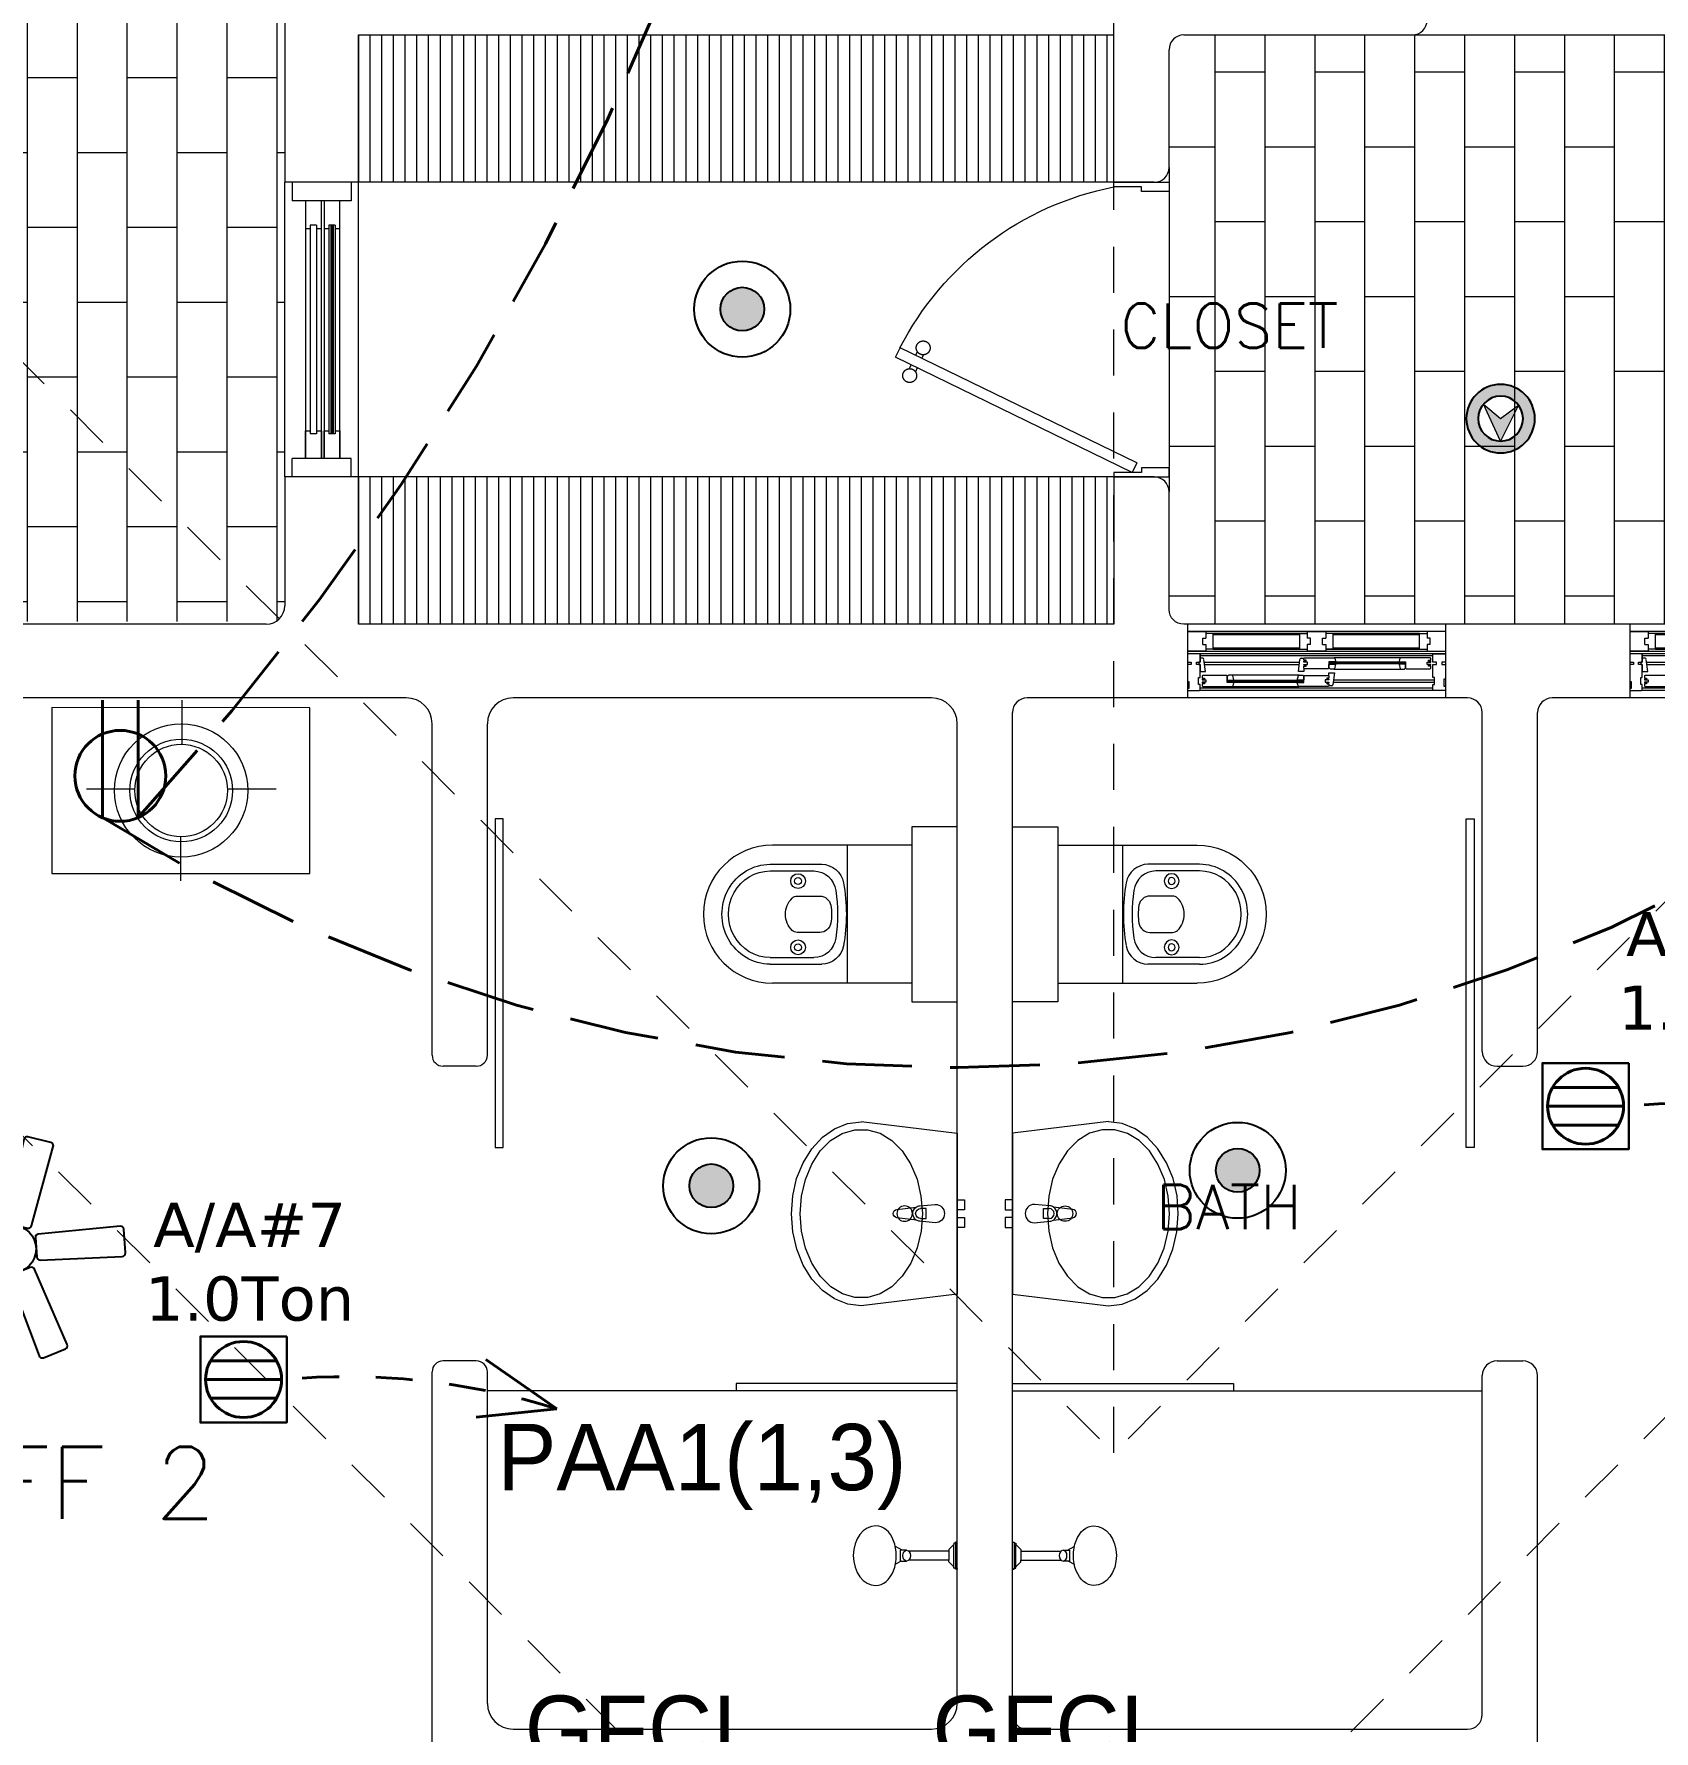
# Model space of a CAD drawing. Header units: metres. Extents: x 14 to 2416, y -346 to 476.
# Drawn here: x 29.371 to 33.768, y -153.088 to -148.48 of the extents above; entities that cross this region are included whole.
import ezdxf

# ---------------------------------------------------------------- set-up
doc = ezdxf.new("R2010")
doc.units = ezdxf.units.M
for name, pattern in [('0', [0]), ('CONTINU', [0]), ('CONTINUA', [0]), ('Dash Style-2', [0.694425, 0.48607, -0.208355]), ('HIDDEN2', [0.1875, 0.125, -0.0625])]:
    doc.linetypes.add(name, pattern=pattern)
doc.layers.get('0').update_dxf_attribs({"linetype": '0', "lineweight": 20})
for name, color, linetype, lineweight in [('A-ANNO-TEXT', 20, 'Continuous', 13), ('A-DOOR', 35, 'Continuous', 5), ('A-WALL', 250, 'Continuous', 20), ('baños', 251, 'Continuous', 0), ('closets', 253, 'Continuous', 0), ('cristales', 131, 'Continuous', 0), ('E Base Registro', 8, 'Continuous', 30), ('E Salida AAcond', 144, 'Continuous', 40), ('E Salida TCorrientes', 24, 'CONTINUA', 40), ('E Tuberia AAcond', 144, 'Dash Style-2', 40), ('E Tuberia Emp Piso', 24, 'Dash Style-2', 40), ('MAVA', 1, 'Continuous', 15), ('MOBILIARIOS', 252, 'Continuous', 0), ('piscina', 131, 'Continuous', 0), ('piso', 253, 'Continuous', 0), ('textos', 7, 'Continuous', 0)]:
    doc.layers.add(name, color=color, linetype=linetype, lineweight=lineweight)
doc.layers.add('hatch piso', color=253, linetype='Continuous', lineweight=0, transparency=0.7)
doc.layers.add('MAVA LUM', color=1, linetype='Continuous')
doc.layers.add('MAVA Luminarias', color=1, linetype='Continuous')
doc.layers.add('Techos 1', color=7, linetype='HIDDEN2', lineweight=9, true_color=0x42391a)
doc.styles.add('CENTURY GOTHIC', font='GOTHIC.TTF')
doc.styles.add('DIMTEXT', font='dim.shx', dxfattribs={"width": 0.75})
doc.styles.get("Standard").update_dxf_attribs({"font": 'arial.ttf', "height": 0.1875})

# ---------------------------------------------------------------- blocks, each defined once
blk = doc.blocks.new('Fenton Bead')
at = {"color": 7}
blk.add_lwpolyline([(2.1, 12.5, -0.341999), (0.2, 11), (0, 10.7), (0, 1), (1, 0), (18, 0), (18, 0.5), (14.7, 12.9, 0.339454), (13.2, 14), (4.1, 14, 0.341999)], format="xyb", close=True, dxfattribs=at)
blk = doc.blocks.new('A$C6ca19f56')
at = {"layer": 'A-DOOR', "color": 7}
for p, q in [((0.7, 0.2), (0, 0.2)), ((0.0325, 0.12), (0, 0.12)), ((0, 0.12), (0, 0.097)), ((0.7, 0.12), (0, 0.12)), ((0, 0.097), (0.01, 0.097)), ((0.01, 0.097), (0.01, 0.091)), ((0.024, 0.091), (0.024, 0.097)), ((0.024, 0.097), (0.034, 0.097)), ((0.034, 0.097), (0.0305, 0.097)), ((0.0305, 0.097), (0.0305, 0.091)), ((0.034, 0.1185), (0.0325, 0.12)), ((0.034, 0.097), (0.034, 0.1185)), ((0.034, 0.1185), (0.034, 0.097)), ((0.0417, 0.1075), (0.034, 0.1075)), ((0.049, 0.0715), (0.0447, 0.1047)), ((0.301, 0.0715), (0.3053, 0.1047)), ((0.3083, 0.1075), (0.316, 0.1075)), ((0.316, 0.1075), (0.3175, 0.109)), ((0.316, 0.102), (0.316, 0.1075)), ((0.322, 0.102), (0.316, 0.102)), ((0.316, 0.097), (0.316, 0.0993)), ((0.316, 0.0993), (0.322, 0.0993)), ((0.326, 0.097), (0.316, 0.097)), ((0.3175, 0.109), (0.3981, 0.109)), ((0.322, 0.0993), (0.322, 0.102)), ((0.326, 0.091), (0.326, 0.097)), ((0.4015, 0.098), (0.384, 0.098)), ((0.384, 0.098), (0.384, 0.0805)), ((0.384, 0.095), (0.389, 0.095)), ((0.384, 0.095), (0.389, 0.095)), ((0.389, 0.097), (0.395, 0.093)), ((0.389, 0.093), (0.395, 0.097)), ((0.3981, 0.109), (0.4, 0.1075)), ((0.5779, 0.109), (0.3981, 0.109)), ((0.4, 0.1075), (0.402, 0.0995)), ((0.402, 0.0985), (0.4015, 0.098)), ((0.402, 0.0995), (0.402, 0.0985)), ((0.576, 0.1075), (0.574, 0.0995)), ((0.574, 0.0995), (0.574, 0.0985)), ((0.574, 0.0985), (0.5745, 0.098)), ((0.5745, 0.098), (0.592, 0.098)), ((0.5779, 0.109), (0.576, 0.1075)), ((0.6585, 0.109), (0.5779, 0.109)), ((0.587, 0.097), (0.581, 0.093)), ((0.587, 0.093), (0.581, 0.097)), ((0.592, 0.095), (0.587, 0.095)), ((0.592, 0.095), (0.587, 0.095)), ((0.592, 0.098), (0.592, 0.0805)), ((0.65, 0.091), (0.65, 0.097)), ((0.65, 0.097), (0.66, 0.097)), ((0.654, 0.0993), (0.654, 0.102)), ((0.654, 0.102), (0.66, 0.102)), ((0.66, 0.0993), (0.654, 0.0993)), ((0.66, 0.1075), (0.6585, 0.109)), ((0.66, 0.102), (0.66, 0.1075)), ((0.66, 0.097), (0.66, 0.0993)), ((0.666, 0.1185), (0.6675, 0.12)), ((0.666, 0.097), (0.666, 0.1185)), ((0.676, 0.097), (0.666, 0.097)), ((0.6675, 0.12), (0.7, 0.12)), ((0.676, 0.091), (0.676, 0.097)), ((0.7, 0.097), (0.69, 0.097)), ((0.69, 0.097), (0.69, 0.091)), ((0.7, 0.12), (0.7, 0.097)), ((0.01, 0.091), (0, 0.091)), ((0, 0.091), (0, 0.0445)), ((0.034, 0.091), (0.024, 0.091)), ((0.03, 0.0365), (0.03, 0.0555)), ((0.03, 0.0555), (0.034, 0.0555)), ((0.0305, 0.091), (0.034, 0.091)), ((0.034, 0.0555), (0.034, 0.091)), ((0.034, 0.091), (0.034, 0.0715)), ((0.034, 0.0715), (0.049, 0.0715)), ((0.0415, 0.061), (0.04, 0.0595)), ((0.04, 0.0595), (0.04, 0.0537)), ((0.04, 0.0537), (0.046, 0.0537)), ((0.046, 0.051), (0.04, 0.051)), ((0.04, 0.051), (0.04, 0.049)), ((0.04, 0.049), (0.05, 0.049)), ((0.1065, 0.061), (0.0415, 0.061)), ((0.046, 0.0537), (0.046, 0.051)), ((0.05, 0.049), (0.05, 0.043)), ((0.108, 0.0595), (0.1065, 0.061)), ((0.108, 0.042), (0.108, 0.0595)), ((0.113, 0.043), (0.119, 0.047)), ((0.113, 0.047), (0.119, 0.043)), ((0.3028, 0.062), (0.1212, 0.062)), ((0.316, 0.0715), (0.301, 0.0715)), ((0.311, 0.043), (0.305, 0.047)), ((0.311, 0.047), (0.305, 0.043)), ((0.316, 0.089), (0.316, 0.091)), ((0.316, 0.091), (0.326, 0.091)), ((0.322, 0.089), (0.316, 0.089)), ((0.316, 0.0805), (0.316, 0.0863)), ((0.316, 0.0863), (0.322, 0.0863)), ((0.3175, 0.079), (0.316, 0.0805)), ((0.316, 0.0805), (0.316, 0.0715)), ((0.316, 0.0595), (0.3175, 0.061)), ((0.316, 0.042), (0.316, 0.0595)), ((0.3825, 0.079), (0.3175, 0.079)), ((0.3175, 0.061), (0.3825, 0.061)), ((0.322, 0.0863), (0.322, 0.089)), ((0.384, 0.049), (0.374, 0.049)), ((0.374, 0.049), (0.374, 0.043)), ((0.384, 0.0537), (0.378, 0.0537)), ((0.378, 0.0537), (0.378, 0.051)), ((0.378, 0.051), (0.384, 0.051)), ((0.384, 0.0805), (0.3825, 0.079)), ((0.3825, 0.061), (0.384, 0.0595)), ((0.384, 0.0595), (0.384, 0.0685)), ((0.384, 0.0685), (0.399, 0.0685)), ((0.384, 0.0595), (0.384, 0.0537)), ((0.384, 0.051), (0.384, 0.049)), ((0.399, 0.0685), (0.3947, 0.0353)), ((0.3972, 0.078), (0.5788, 0.078)), ((0.592, 0.0805), (0.5935, 0.079)), ((0.5935, 0.079), (0.6585, 0.079)), ((0.66, 0.091), (0.65, 0.091)), ((0.654, 0.0863), (0.654, 0.089)), ((0.654, 0.089), (0.66, 0.089)), ((0.66, 0.0863), (0.654, 0.0863)), ((0.6585, 0.079), (0.66, 0.0805)), ((0.66, 0.089), (0.66, 0.091)), ((0.66, 0.0805), (0.66, 0.0863)), ((0.666, 0.0555), (0.666, 0.091)), ((0.666, 0.091), (0.676, 0.091)), ((0.67, 0.0555), (0.666, 0.0555)), ((0.67, 0.0365), (0.67, 0.0555)), ((0.69, 0.091), (0.7, 0.091)), ((0.7, 0.0505), (0.696, 0.0505)), ((0.696, 0.0505), (0.696, 0.0315)), ((0.7, 0.091), (0.7, 0.0505)), ((0, 0.0445), (0.004, 0.0445)), ((0.004, 0.0255), (0, 0.0255)), ((0, 0.0255), (0, 0.0215)), ((0, 0.0215), (0.0015, 0.02)), ((0.7, 0), (0, 0)), ((0.0015, 0.02), (0.0325, 0.02)), ((0.004, 0.0445), (0.004, 0.0255)), ((0.034, 0.0365), (0.03, 0.0365)), ((0.0325, 0.02), (0.034, 0.0215)), ((0.6675, 0.02), (0.0325, 0.02)), ((0.034, 0.0215), (0.034, 0.0365)), ((0.05, 0.043), (0.04, 0.043)), ((0.04, 0.043), (0.04, 0.0407)), ((0.04, 0.0407), (0.046, 0.0407)), ((0.046, 0.038), (0.04, 0.038)), ((0.04, 0.038), (0.04, 0.0325)), ((0.04, 0.0325), (0.0415, 0.031)), ((0.0415, 0.031), (0.1221, 0.031)), ((0.046, 0.0407), (0.046, 0.038)), ((0.108, 0.045), (0.113, 0.045)), ((0.108, 0.045), (0.113, 0.045)), ((0.1255, 0.042), (0.108, 0.042)), ((0.1221, 0.031), (0.124, 0.0325)), ((0.1221, 0.031), (0.3019, 0.031)), ((0.124, 0.0325), (0.126, 0.0405)), ((0.126, 0.0415), (0.1255, 0.042)), ((0.126, 0.0405), (0.126, 0.0415)), ((0.298, 0.0415), (0.2985, 0.042)), ((0.298, 0.0405), (0.298, 0.0415)), ((0.3, 0.0325), (0.298, 0.0405)), ((0.2985, 0.042), (0.316, 0.042)), ((0.3019, 0.031), (0.3, 0.0325)), ((0.3825, 0.031), (0.3019, 0.031)), ((0.316, 0.045), (0.311, 0.045)), ((0.316, 0.045), (0.311, 0.045)), ((0.374, 0.043), (0.384, 0.043)), ((0.384, 0.0407), (0.378, 0.0407)), ((0.378, 0.0407), (0.378, 0.038)), ((0.378, 0.038), (0.384, 0.038)), ((0.384, 0.0325), (0.3825, 0.031)), ((0.384, 0.043), (0.384, 0.0407)), ((0.384, 0.038), (0.384, 0.0325)), ((0.3917, 0.0325), (0.384, 0.0325)), ((0.666, 0.0215), (0.666, 0.0365)), ((0.666, 0.0365), (0.67, 0.0365)), ((0.6675, 0.02), (0.666, 0.0215)), ((0.6985, 0.02), (0.6675, 0.02)), ((0.696, 0.0315), (0.7, 0.0315)), ((0.7, 0.0215), (0.6985, 0.02)), ((0.7, 0.0315), (0.7, 0.0215))]:
    blk.add_line(p, q, dxfattribs=at)
at = {"layer": 'A-DOOR', "extrusion": (0, 0, -1)}
for p, q in [((0.7, 0.18), (0, 0.18)), ((0.0413, 0.1622), (0.05, 0.1622)), ((0.0413, 0.1448), (0.0413, 0.1622)), ((0.0413, 0.1448), (0.05, 0.1448)), ((0.3337, 0.1622), (0.325, 0.1622)), ((0.3337, 0.1448), (0.325, 0.1448)), ((0.3337, 0.1448), (0.3337, 0.1622)), ((0.3663, 0.1622), (0.375, 0.1622)), ((0.3663, 0.1448), (0.3663, 0.1622)), ((0.3663, 0.1448), (0.375, 0.1448)), ((0.6587, 0.1622), (0.65, 0.1622)), ((0.6587, 0.1448), (0.65, 0.1448)), ((0.6587, 0.1448), (0.6587, 0.1622)), ((0, 0.127), (0.7, 0.127))]:
    blk.add_line(p, q, dxfattribs=at)
at = {"layer": 'A-DOOR'}
for p, q in [((0.07, 0.175), (0.05, 0.175)), ((0.07, 0.132), (0.07, 0.175)), ((0.305, 0.1711), (0.07, 0.1711)), ((0.07, 0.1359), (0.07, 0.1711)), ((0.305, 0.132), (0.305, 0.175)), ((0.305, 0.175), (0.325, 0.175)), ((0.305, 0.1359), (0.305, 0.1711)), ((0.395, 0.175), (0.375, 0.175)), ((0.395, 0.132), (0.395, 0.175)), ((0.63, 0.1711), (0.395, 0.1711)), ((0.395, 0.1359), (0.395, 0.1711)), ((0.63, 0.132), (0.63, 0.175)), ((0.63, 0.175), (0.65, 0.175)), ((0.63, 0.1359), (0.63, 0.1711)), ((0.07, 0.132), (0.05, 0.132)), ((0.07, 0.1359), (0.305, 0.1359)), ((0.305, 0.132), (0.325, 0.132)), ((0.395, 0.132), (0.375, 0.132)), ((0.395, 0.1359), (0.63, 0.1359)), ((0.63, 0.132), (0.65, 0.132))]:
    blk.add_line(p, q, dxfattribs=at)
at = {"layer": 'A-DOOR', "color": 9, "true_color": 0xc7c8ca}
for p, q in [((0.325, 0.175), (0.07, 0.175)), ((0.63, 0.175), (0.375, 0.175)), ((0.07, 0.132), (0.325, 0.132)), ((0.375, 0.132), (0.63, 0.132))]:
    blk.add_line(p, q, dxfattribs=at)
at = {"layer": 'A-DOOR', "color": 8}
for p, q in [((0.666, 0.114), (0.034, 0.114)), ((0.0457, 0.097), (0.3043, 0.097)), ((0.0465, 0.091), (0.3035, 0.091)), ((0.3965, 0.049), (0.67, 0.049)), ((0.666, 0.026), (0.034, 0.026)), ((0.3957, 0.043), (0.67, 0.043))]:
    blk.add_line(p, q, dxfattribs=at)
at = {"layer": 'A-DOOR', "extrusion": (0, 0, -1)}
for points in [[(0, 0.18), (-0.05, 0.18), (-0.05, 0.1622)], [(-0.05, 0.1448), (-0.05, 0.127), (0, 0.127)], [(-0.325, 0.18), (-0.375, 0.18), (-0.375, 0.1622)], [(-0.375, 0.18), (-0.325, 0.18), (-0.325, 0.1622)], [(-0.375, 0.1448), (-0.375, 0.127), (-0.325, 0.127)], [(-0.325, 0.1448), (-0.325, 0.127), (-0.375, 0.127)], [(-0.7, 0.18), (-0.65, 0.18), (-0.65, 0.1622)], [(-0.65, 0.1448), (-0.65, 0.127), (-0.7, 0.127)]]:
    blk.add_lwpolyline(points, dxfattribs=at)
at = {"layer": 'A-DOOR', "color": 7}
for points in [[(0.384, 0.095), (0.389, 0.095), (0.389, 0.095), (0.384, 0.095)], [(0.587, 0.093), (0.389, 0.093), (0.389, 0.097), (0.587, 0.097)], [(0.587, 0.097), (0.389, 0.097), (0.389, 0.093), (0.587, 0.093)], [(0.389, 0.097), (0.395, 0.097), (0.395, 0.093), (0.389, 0.093)], [(0.4015, 0.098), (0.3895, 0.098), (0.3895, 0.097), (0.4015, 0.097)], [(0.4015, 0.093), (0.3895, 0.093), (0.3895, 0.092), (0.4015, 0.092)], [(0.395, 0.097), (0.4, 0.097), (0.4, 0.093), (0.395, 0.093)], [(0.5745, 0.098), (0.5865, 0.098), (0.5865, 0.097), (0.5745, 0.097)], [(0.5745, 0.093), (0.5865, 0.093), (0.5865, 0.092), (0.5745, 0.092)], [(0.581, 0.097), (0.576, 0.097), (0.576, 0.093), (0.581, 0.093)], [(0.587, 0.097), (0.581, 0.097), (0.581, 0.093), (0.587, 0.093)], [(0.592, 0.095), (0.587, 0.095), (0.587, 0.095), (0.592, 0.095)], [(0.113, 0.043), (0.119, 0.043), (0.119, 0.047), (0.113, 0.047)], [(0.113, 0.047), (0.311, 0.047), (0.311, 0.043), (0.113, 0.043)], [(0.113, 0.043), (0.311, 0.043), (0.311, 0.047), (0.113, 0.047)], [(0.1255, 0.047), (0.1135, 0.047), (0.1135, 0.048), (0.1255, 0.048)], [(0.119, 0.043), (0.124, 0.043), (0.124, 0.047), (0.119, 0.047)], [(0.2985, 0.047), (0.3105, 0.047), (0.3105, 0.048), (0.2985, 0.048)], [(0.305, 0.043), (0.3, 0.043), (0.3, 0.047), (0.305, 0.047)], [(0.311, 0.043), (0.305, 0.043), (0.305, 0.047), (0.311, 0.047)], [(0.108, 0.045), (0.113, 0.045), (0.113, 0.045), (0.108, 0.045)], [(0.1255, 0.042), (0.1135, 0.042), (0.1135, 0.043), (0.1255, 0.043)], [(0.2985, 0.042), (0.3105, 0.042), (0.3105, 0.043), (0.2985, 0.043)], [(0.316, 0.045), (0.311, 0.045), (0.311, 0.045), (0.316, 0.045)]]:
    blk.add_lwpolyline(points, close=True, dxfattribs=at)
for centre, start, end in [((0.0417, 0.1045), 4.2891, 90.0015), ((0.3083, 0.1045), 89.9985, 175.7109), ((0.3917, 0.0355), 269.9985, 355.7109)]:
    blk.add_arc(centre, 0.003, start, end, dxfattribs=at)
at = {"layer": 'cristales', "const_width": 0.004}
for points in [[(0.576, 0.095), (0.4, 0.095)], [(0.124, 0.045), (0.3, 0.045)]]:
    blk.add_lwpolyline(points, dxfattribs=at)
at = {"layer": 'A-DOOR', "color": 7, "yscale": 0.001000000023175567, "zscale": 0.001000000023175567}
for p, xscale in [((0.108, 0.048), 0.001000000023175567), ((0.316, 0.048), -0.001000000023175567)]:
    blk.add_blockref('Fenton Bead', p, dxfattribs=dict(at, xscale=xscale))
at = {"layer": 'A-DOOR', "color": 7, "yscale": 0.001000000023175567, "zscale": 0.001000000023175567, "rotation": 180}
for p, xscale in [((0.384, 0.092), -0.001000000023175567), ((0.592, 0.092), 0.001000000023175567)]:
    blk.add_blockref('Fenton Bead', p, dxfattribs=dict(at, xscale=xscale))
blk = doc.blocks.new('A$C95be60c7')
at = {"layer": 'A-DOOR'}
for p, q in [((0.4752, 0.7426), (0.4497, 0.7302)), ((0.7875, 0.1), (0.4752, 0.7426)), ((0.762, 0.0876), (0.4497, 0.7302)), ((0.4958, 0.7003), (0.506, 0.7052)), ((0.4703, 0.6879), (0.4601, 0.6829)), ((0.4785, 0.671), (0.4683, 0.666)), ((0.504, 0.6833), (0.5143, 0.6883)), ((0.762, 0.0876), (0.7875, 0.1))]:
    blk.add_line(p, q, dxfattribs=at)
for points in [[(0, 0), (0.025, 0), (0.025, 0.075), (0.0125, 0.075), (0.0125, 0.15), (0, 0.15), (0, 0)], [(0.8, 0), (0.775, 0), (0.775, 0.075), (0.7875, 0.075), (0.7875, 0.15), (0.8, 0.15), (0.8, 0)]]:
    blk.add_lwpolyline(points, dxfattribs=at)
blk.add_arc((0.8309, -0.0119), 0.8343, 117.1874, 168.8099, dxfattribs=at)
for points in [[(0.506, 0.7039), (0.506, 0.709), (0.511, 0.7177), (0.5198, 0.7227), (0.5298, 0.7227), (0.5386, 0.7177), (0.5436, 0.7089), (0.5436, 0.6989), (0.5386, 0.6901), (0.5298, 0.6851), (0.5197, 0.6851), (0.511, 0.6901), (0.506, 0.6989), (0.506, 0.7039)], [(0.4307, 0.6673), (0.4307, 0.6724), (0.4358, 0.6811), (0.4445, 0.6861), (0.4546, 0.6861), (0.4633, 0.6811), (0.4684, 0.6724), (0.4683, 0.6623), (0.4633, 0.6535), (0.4546, 0.6485), (0.4445, 0.6485), (0.4357, 0.6536), (0.4307, 0.6623), (0.4307, 0.6673)]]:
    blk.add_open_spline(points, degree=2, dxfattribs=at)
blk = doc.blocks.new('A$C013342c3')
at = {"layer": 'baños', "linetype": 'Continuous'}
for p, q in [((0.1327, 0.0959, -0.0887), (0.1145, 0.106, -0.1376)), ((0.1447, 0.0959, -0.0497), (0.127, 0.0959, -0.0497)), ((0.127, 0.0959, -0.0497), (0.127, 0.0667, -0.0497)), ((0.2591, 0.0932, -0.0114), (0.1506, 0.0931, -0.0549)), ((0.2592, 0.0984, -1.0732), (0.2591, 0.0932, -0.0114)), ((0.2591, 0.0932, -0.0114), (0.2591, 0.0693, -0.0113)), ((0.2731, 0.1112), (0.2592, 0.0984, -1.0732)), ((0.2775, 0.1152), (0.2731, 0.1152)), ((0.2731, 0.1152), (0.2731, 0.1112)), ((0.2731, 0.0513), (0.2731, 0.1112)), ((0.2821, 0.1176), (0.2775, 0.1176)), ((0.2775, 0.1176), (0.2775, 0.1152)), ((0.2775, 0.1152), (0.2775, 0.0473)), ((0.2821, 0.1163), (0.2821, 0.1176)), ((0.2821, 0.0462), (0.2821, 0.1163)), ((0.1305, 0.0667, -0.0849), (0.1145, 0.0578, -0.1376)), ((0.127, 0.0667, -0.0497), (0.1446, 0.0667, -0.0497)), ((0.2591, 0.0693, -0.0114), (0.1506, 0.0694, -0.0549)), ((0.2592, 0.0642, -1.0732), (0.2591, 0.0693, -0.0114)), ((0.2731, 0.0513), (0.2592, 0.0642, -1.0732)), ((0.2731, 0.0473), (0.2731, 0.0513)), ((0.2775, 0.0473), (0.2731, 0.0473)), ((0.2775, 0.0449), (0.2775, 0.0473)), ((0.2821, 0.0462), (0.2821, 0.0449)), ((0.2821, 0.0449), (0.2775, 0.0449))]:
    blk.add_line(p, q, dxfattribs=at)
for ratio, start_param, end_param in [(0.757088, 3.141593, 6.283185), (0.681889, 0, 3.141593)]:
    blk.add_ellipse((0.0615, 0.0812, -0.1376), major_axis=(-0.0002, -0.0812), ratio=ratio, start_param=start_param, end_param=end_param, dxfattribs=at)
blk.add_ellipse((0.1447, 0.0813, -0.0497), major_axis=(0, -0.0146), ratio=0.718224, dxfattribs=at)
blk = doc.blocks.new('A$Cbbaa2d29')
at = {"layer": 'baños'}
for p, q in [((0.1017, 0.5075), (0.1017, 0.3676)), ((0.1199, 0.5075), (0.1199, 0.3887)), ((0.3549, 0.5075), (0.3549, 0.3887)), ((0.373, 0.5075), (0.373, 0.3676)), ((0.0499, 0.1234), (0.0499, 0.5009)), ((0.4249, 0.1234), (0.4249, 0.5009)), ((0.1881, 0.3727), (0.1881, 0.434)), ((0.2866, 0.434), (0.2866, 0.3727)), ((0.4249, 0.2984), (0.0499, 0.2984))]:
    blk.add_line(p, q, dxfattribs=at)
blk.add_lwpolyline([(0, 0.1234), (0, 0), (0.4747, 0), (0.4747, 0.1234)], close=True, dxfattribs=at)
for centre, radius in [((0.1474, 0.4318), 0.0201), ((0.1474, 0.4318), 0.00947), ((0.3274, 0.4318), 0.0201), ((0.3274, 0.4318), 0.00947)]:
    blk.add_circle(centre, radius, dxfattribs=at)
blk.add_arc((0.2374, 0.5009), 0.1875, 0, 180, dxfattribs=at)
at = {"layer": 'baños', "extrusion": (0, 0, -1)}
for centre, major_axis, ratio, start_param, end_param in [((0.2374, 0.5075), (-0.1356, 0), 0.964958, 0, 3.141593), ((0.2374, 0.5075), (-0.1175, 0), 0.964958, 0, 3.141593), ((0.2374, 0.407), (0.0601, 0), 0.98668, 3.898776, 5.526002), ((0.2084, 0.434), (-0.0203, 0), 0.98668, 0, 0.757183), ((0.2663, 0.434), (0.0203, 0), 0.98668, -0.757183, 0), ((0.182, 0.3887), (0.0622, 0), 0.964958, 1.721071, 3.141593), ((0.2185, 0.3727), (0.0304, 0), 0.98668, 1.75053, 3.141593), ((0.2562, 0.3727), (0.0304, 0), 0.98668, 0, 1.391062), ((0.2927, 0.3887), (-0.0622, 0), 0.964958, 3.141593, 4.562115), ((0.1639, 0.3676), (0.0622, 0), 0.964958, 1.761771, 3.141593), ((0.2374, 0.7413), (-0.4317, 0), 0.964958, 4.562115, 4.862663), ((0.2374, 0.4749), (0.1357, 0), 0.98668, 1.391062, 1.75053), ((0.3108, 0.3676), (0.0622, 0), 0.964958, 0, 1.379822), ((0.2374, 0.7342), (0.4491, 0), 0.964958, 1.379822, 1.761771)]:
    blk.add_ellipse(centre, major_axis=major_axis, ratio=ratio, start_param=start_param, end_param=end_param, dxfattribs=at)
blk = doc.blocks.new('Basin 22')
at = {"layer": 'baños'}
for p, q in [((-218.5, 0), (-250.6, -260.4)), ((218.5, 0), (-218.5, 0)), ((-10.5, 20), (-37.5, 20)), ((-37.5, 20), (-37.5, 0)), ((-37.5, 0), (-10.5, 0)), ((-10.5, 0), (-10.5, 20)), ((37.5, 20), (10.5, 20)), ((10.5, 20), (10.5, 0)), ((10.5, 0), (37.5, 0)), ((37.5, 0), (37.5, 20)), ((250, -260.4), (218.5, 0)), ((-218.4, -0.4), (-218.5, -0.4)), ((-218.4, -0.4), (-218.5, -0.4)), ((218.5, -0.4), (218.4, -0.4)), ((218.5, -0.4), (218.4, -0.4)), ((-25, -59.4), (-21, -101.4)), ((-13.6, -99.2), (-13.6, -84.3)), ((-13.6, -84.3), (13.6, -84.3)), ((13.6, -84.3), (13.6, -99.2)), ((21, -101.4), (25, -59.4)), ((-134.7, -126.2), (-170.3, -149.4)), ((-93.2, -108.9), (-134.7, -126.2)), ((-47.6, -98.2), (-93.2, -108.9)), ((0, -94.6), (-47.6, -98.2)), ((-17.7, -110.9), (-11.1, -163.8)), ((47.6, -98.2), (0, -94.6)), ((11.1, -163.8), (17.7, -110.9)), ((93.2, -108.9), (47.6, -98.2)), ((134.7, -126.2), (93.2, -108.9)), ((170.3, -149.4), (134.7, -126.2)), ((-198.5, -177.5), (-218, -209.2)), ((-170.3, -149.4), (-198.5, -177.5)), ((198.5, -177.5), (170.3, -149.4)), ((218, -209.2), (198.5, -177.5)), ((-218, -209.2), (-227.9, -243.1)), ((227.9, -243.1), (218, -209.2)), ((-250.6, -260.4), (-245.8, -297.4)), ((-227.9, -243.1), (-227.9, -277.8)), ((227.9, -277.8), (227.9, -243.1)), ((244.6, -297.4), (249.4, -260.4)), ((-245.8, -297.4), (-231.6, -333)), ((-227.9, -277.8), (-218, -311.7)), ((-218, -311.7), (-198.5, -343.4)), ((198.5, -343.4), (218, -311.7)), ((218, -311.7), (227.9, -277.8)), ((230.4, -333), (244.6, -297.4)), ((-231.6, -333), (-208.5, -365.7)), ((-208.5, -365.7), (-177.4, -394.5)), ((-198.5, -343.4), (-170.3, -371.4)), ((170.3, -371.4), (198.5, -343.4)), ((176.2, -394.5), (207.3, -365.7)), ((207.3, -365.7), (230.4, -333)), ((-177.4, -394.5), (-139.5, -418.1)), ((-170.3, -371.4), (-134.7, -394.6)), ((-134.7, -394.6), (-93.2, -412)), ((-93.2, -412), (-47.6, -422.7)), ((47.6, -422.7), (93.2, -412)), ((93.2, -412), (134.7, -394.6)), ((134.7, -394.6), (170.3, -371.4)), ((138.3, -418.1), (176.2, -394.5)), ((-139.5, -418.1), (-96.3, -435.6)), ((-96.3, -435.6), (-49.4, -446.4)), ((-49.4, -446.4), (-0.6, -450)), ((-47.6, -422.7), (0, -426.3)), ((-0.6, -450), (48.2, -446.4)), ((0, -426.3), (47.6, -422.7)), ((48.2, -446.4), (95.1, -435.6)), ((95.1, -435.6), (138.3, -418.1))]:
    blk.add_line(p, q, dxfattribs=at)
blk.add_circle((0, -142.6), 21, dxfattribs=at)
for centre, radius, start, end in [((0, -59.4), 25, 0, 180), ((0, -99.5), 21.1, 185.1696, 212.771), ((0, -99.5), 21.1, 212.771, 327.229), ((0, -99.2), 13.6, 180, 0), ((0, -99.5), 21.1, 327.229, 354.8304), ((0, -162.4), 11.2, 187.1389, 352.8611)]:
    blk.add_arc(centre, radius, start, end, dxfattribs=at)
blk = doc.blocks.new('PL BASE 1N NASAS 09')
at = {"layer": 'closets', "transparency": 33554687}
h = blk.add_hatch(dxfattribs=at)
h.set_pattern_fill('LINE', color=256, scale=0.01, angle=90)
h.set_pattern_definition([(90, (-228.034673, 138.20951), (-0.03175, 2e-18), [])])
h.paths.add_polyline_path([(-120.1311, -47.2498), (-118.0815, -47.2498), (-118.0815, -47.6498), (-120.1311, -47.6498)])
h = blk.add_hatch(dxfattribs=at)
h.set_pattern_fill('LINE', color=256, scale=0.01, angle=90)
h.set_pattern_definition([(90, (-228.034673, 137.009548), (-0.03175, 2e-18), [])])
h.paths.add_polyline_path([(-120.1315, -48.4498), (-118.0811, -48.4498), (-118.0811, -48.8497), (-120.1315, -48.8497)])
at = {"layer": 'A-DOOR'}
for p, q in [((-120.3311, -48.4498), (-120.3311, -47.6498)), ((-120.3111, -47.6498), (-120.3111, -47.6998)), ((-120.1511, -47.6498), (-120.1511, -47.6998)), ((-120.1311, -48.4498), (-120.1311, -47.6498)), ((-120.1511, -47.6998), (-120.3111, -47.6998)), ((-120.2746, -47.6998), (-120.2746, -48.3998)), ((-120.2317, -48.3998), (-120.2317, -47.6998)), ((-120.2241, -47.6998), (-120.2241, -48.3998)), ((-120.1811, -48.3998), (-120.1811, -47.6998)), ((-120.2619, -47.7666), (-120.2619, -48.333)), ((-120.2445, -47.7666), (-120.2619, -47.7666)), ((-120.2445, -47.7666), (-120.2445, -48.333)), ((-120.2113, -47.7666), (-120.2113, -48.333)), ((-120.1939, -47.7666), (-120.2113, -47.7666)), ((-120.1939, -47.7666), (-120.1939, -48.333)), ((-120.2445, -48.333), (-120.2619, -48.333)), ((-120.1939, -48.333), (-120.2113, -48.333)), ((-120.1511, -48.3998), (-120.3111, -48.3998)), ((-120.3111, -48.4498), (-120.3111, -48.3998)), ((-120.1511, -48.4498), (-120.1511, -48.3998))]:
    blk.add_line(p, q, dxfattribs=at)
for points in [[(-120.2445, -47.7749), (-120.2317, -47.7749), (-120.2317, -47.6998), (-120.2746, -47.6998), (-120.2746, -47.7749), (-120.2619, -47.7749)], [(-120.1939, -47.7749), (-120.1811, -47.7749), (-120.1811, -47.6998), (-120.2241, -47.6998), (-120.2241, -47.7749), (-120.2113, -47.7749)], [(-120.2445, -48.3243), (-120.2317, -48.3243), (-120.2317, -48.3998), (-120.2746, -48.3998), (-120.2746, -48.3243), (-120.2619, -48.3243)], [(-120.1939, -48.3243), (-120.1811, -48.3243), (-120.1811, -48.3998), (-120.2241, -48.3998), (-120.2241, -48.3243), (-120.2113, -48.3243)]]:
    blk.add_lwpolyline(points, dxfattribs=at)
for points in [[(-119.7386, -49.3782), (-119.7603, -49.3782), (-119.7603, -50.2702), (-119.7386, -50.2702)], [(-117.1245, -49.3782), (-117.1028, -49.3782), (-117.1028, -50.2702), (-117.1245, -50.2702)]]:
    blk.add_lwpolyline(points, close=True, dxfattribs=at)
at = {"layer": 'A-WALL'}
for p, q in [((-120.3311, -47.1298), (-120.3311, -47.6498)), ((-120.1311, -47.2498), (-118.0811, -47.2498)), ((-120.1311, -47.2498), (-120.1311, -47.6498)), ((-118.0811, -47.6498), (-118.0811, -47.2498)), ((-117.8911, -47.2498), (-117.2711, -47.2498)), ((-117.9311, -47.6098), (-117.9311, -47.2898)), ((-120.1311, -47.6498), (-120.3311, -47.6498)), ((-117.9711, -47.6498), (-118.0811, -47.6498)), ((-120.3311, -48.4498), (-120.3311, -48.7997)), ((-120.1311, -48.4498), (-120.3311, -48.4498)), ((-120.1311, -48.4498), (-120.1311, -48.8497)), ((-120.3811, -48.8497), (-122.0817, -48.8497)), ((-117.8811, -48.8497), (-117.8811, -49.0497)), ((-117.1811, -48.8497), (-117.1811, -49.0497)), ((-116.6811, -48.8497), (-116.6811, -49.0497)), ((-120.0011, -49.0497), (-122.0817, -49.0497)), ((-118.5761, -49.0497), (-119.7111, -49.0497)), ((-117.8811, -49.0497), (-118.3161, -49.0497)), ((-117.1211, -49.0497), (-117.1811, -49.0497)), ((-116.6811, -49.0497), (-116.8911, -49.0497)), ((-118.3561, -51.8097), (-118.3561, -49.0897)), ((-117.0811, -50.0097), (-117.0811, -49.0897)), ((-116.9311, -50.0097), (-116.9311, -49.0897)), ((-119.9311, -50.0197), (-119.9311, -49.1197)), ((-119.7811, -50.0197), (-119.7811, -49.1197)), ((-118.5061, -51.7797), (-118.5061, -49.1197)), ((-119.8111, -50.0497), (-119.9011, -50.0497)), ((-117.0411, -50.0497), (-116.9711, -50.0497)), ((-119.8111, -50.8497), (-119.9011, -50.8497)), ((-117.0411, -50.8497), (-116.9711, -50.8497)), ((-119.9311, -52.4597), (-119.9311, -50.8797)), ((-119.7811, -51.7797), (-119.7811, -50.8797)), ((-117.0811, -51.8097), (-117.0811, -50.8897)), ((-116.9311, -52.4597), (-116.9311, -50.8897)), ((-119.7111, -51.8497), (-118.5761, -51.8497)), ((-118.3161, -51.8497), (-117.1211, -51.8497))]:
    blk.add_line(p, q, dxfattribs=at)
blk.add_lwpolyline([(-117.5311, -48.8497), (-117.8911, -48.8497, -0.414214), (-117.9311, -48.8097), (-117.9311, -48.4898, 0.414214), (-117.9711, -48.4498), (-118.0811, -48.4498), (-118.0811, -48.8497), (-120.1311, -48.8497)], format="xyb", dxfattribs=at)
blk.add_lwpolyline([(-116.6311, -48.8497), (-117.1811, -48.8497)], dxfattribs=at)
for centre, radius, start, end in [((-117.2711, -47.2098), 0.04, 270, 0), ((-117.8911, -47.2898), 0.04, 90, 180), ((-117.9711, -47.6098), 0.04, 270, 360), ((-120.3811, -48.7997), 0.05, 270, 360), ((-120.0011, -49.1197), 0.07, 360, 90), ((-119.7111, -49.1197), 0.07, 90, 180), ((-118.5761, -49.1197), 0.07, 360, 90), ((-118.3161, -49.0897), 0.04, 90, 180), ((-117.1211, -49.0897), 0.04, 0, 90), ((-116.8911, -49.0897), 0.04, 90, 180), ((-119.9011, -50.0197), 0.03, 180, 270), ((-119.8111, -50.0197), 0.03, 270, 360), ((-117.0411, -50.0097), 0.04, 180, 270), ((-116.9711, -50.0097), 0.04, 270, 360), ((-119.9011, -50.8797), 0.03, 90, 180), ((-119.8111, -50.8797), 0.03, 360, 90), ((-117.0411, -50.8897), 0.04, 90, 180), ((-116.9711, -50.8897), 0.04, 360, 90), ((-119.7111, -51.7797), 0.07, 180, 270), ((-118.5761, -51.7797), 0.07, 270, 360), ((-118.3161, -51.8097), 0.04, 180, 270), ((-117.1211, -51.8097), 0.04, 270, 0)]:
    blk.add_arc(centre, radius, start, end, dxfattribs=at)
at = {"layer": 'baños'}
for p, q in [((-119.1061, -50.9107), (-119.1061, -50.9307)), ((-118.5061, -50.9107), (-119.1061, -50.9107)), ((-118.3561, -50.9107), (-117.7561, -50.9107)), ((-117.7561, -50.9107), (-117.7561, -50.9307)), ((-118.5061, -50.9307), (-119.7811, -50.9307)), ((-118.3561, -50.9307), (-117.0811, -50.9307))]:
    blk.add_line(p, q, dxfattribs=at)
at = {"layer": 'closets', "transparency": 33554687}
for p, q in [((-118.0815, -47.6498), (-120.1311, -47.6498)), ((-118.0811, -48.4498), (-120.1311, -48.4498))]:
    blk.add_line(p, q, dxfattribs=at)
at = {"layer": 'piscina', "const_width": 0.01}
blk.add_lwpolyline([(-120.2026, -47.7666), (-120.2026, -48.333)], dxfattribs=at)
at = {"layer": 'piso'}
for p, q in [((-117.2711, -47.2498), (-116.1411, -47.2498)), ((-117.9311, -47.6098), (-117.9311, -48.4898))]:
    blk.add_line(p, q, dxfattribs=at)
at = {"layer": 'Techos 1'}
for p, q in [((-118.0811, -51.0997), (-118.0811, -39.3997)), ((-123.3311, -47.9498), (-119.2311, -52.0497)), ((-121.2311, -47.9498), (-118.0811, -51.0997)), ((-114.9311, -47.9497), (-118.0811, -51.0997)), ((-113.5311, -47.9497), (-117.6311, -52.0497))]:
    blk.add_line(p, q, dxfattribs=at)
at = {"color": 1}
for p in [(-117.8811, -49.0497), (-116.6811, -49.0497)]:
    blk.add_blockref('A$C6ca19f56', p, dxfattribs=at)
at = {"layer": 'A-DOOR', "xscale": -1, "rotation": 90}
blk.add_blockref('A$C95be60c7', (-117.9311, -47.6498), dxfattribs=at)
at = {"layer": 'baños', "rotation": 90.00000000000001}
blk.add_blockref('A$Cbbaa2d29', (-118.5061, -49.8745), dxfattribs=at)
at = {"layer": 'baños', "xscale": -1, "rotation": 270}
blk.add_blockref('A$Cbbaa2d29', (-118.356, -49.8745), dxfattribs=at)
at = {"layer": 'baños', "yscale": 0.001000000000057999}
for p, xscale, rotation in [((-118.5061, -50.4497), -0.001000000000057999, 270.0521775938394), ((-118.356, -50.4497), 0.001000000000057999, 89.94782240616065)]:
    blk.add_blockref('Basin 22', p, dxfattribs=dict(at, xscale=xscale, rotation=rotation))
at = {"layer": 'baños', "linetype": 'CONTINU'}
blk.add_blockref('A$C013342c3', (-118.7882, -51.4598), dxfattribs=at)
at = {"layer": 'baños', "linetype": 'CONTINU', "xscale": -1}
blk.add_blockref('A$C013342c3', (-118.0739, -51.4598), dxfattribs=at)
at = {"layer": 'baños', "linetype": 'Continuous'}
for tag, p in [('MODELNUMBER', (-121.6562, -54.8273)), ('TRADENAME', (-121.6562, -54.8273)), ('PRODUCT', (-121.6562, -54.8274)), ('MATERIAL', (-121.6562, -54.8274))]:
    blk.add_attdef(tag, p, '', height=0.0000254, rotation=359.9999, dxfattribs=at)
at = {"layer": 'textos'}
for s, insert, char_height, width, attachment_point in [('{\\Fromans|c0;\\H0.8x;CLOSET\\H1.25x; }', (-117.4715, -48.0991), 0.15, 3.404877, 9), ('{\\Fromans|c0;\\H0.8x;BATH}', (-117.5706, -50.4917), 0.15, 3.404877, 9), ('{\\Fromans|c0; STAFF 2}', (-121.7039, -51.2785), 0.195, 3.386779, 7)]:
    blk.add_mtext(s, dxfattribs=dict(at, insert=insert, char_height=char_height, width=width, attachment_point=attachment_point))
blk = doc.blocks.new('PL MUEBLES 1N NASAS 09')
at = {"layer": 'hatch piso'}
h = blk.add_hatch(dxfattribs=at)
h.set_pattern_fill('AR-BRSTD', color=256, scale=0.002, angle=-90)
h.set_pattern_definition([(270, (-8.74588, 232.01007), (0.1354836, -2e-17), []), (0, (-8.74588, 232.01007), (0.1354836, 0.2032), [0.1354836, -0.1354836])])
edge = h.paths.add_edge_path()
edge.add_line((62.3305, 47.1481), (63.2305, 47.1481))
edge.add_line((63.2305, 47.1481), (63.2305, 48.4481))
edge.add_line((63.2305, 48.4481), (56.5331, 48.4481))
edge.add_line((56.5331, 48.4481), (56.5331, 48.2731))
edge.add_line((56.5331, 48.2731), (56.3831, 48.2731))
edge.add_line((56.3831, 48.2731), (56.3831, 48.4536))
edge.add_line((56.3831, 48.4536), (54.5879, 48.4536))
edge.add_line((54.5879, 48.4536), (54.5879, 46.9481))
edge.add_line((54.5879, 46.9481), (55.8257, 46.9481))
edge.add_arc((55.8755, 46.9973), 0.07, 180, 224.6727, ccw=False)
edge.add_line((55.8055, 46.9973), (55.8055, 47.1073))
edge.add_arc((55.8755, 47.1073), 0.07, 90, 180, ccw=False)
edge.add_line((55.8755, 47.1773), (55.9855, 47.1773))
edge.add_arc((55.9855, 47.1073), 0.07, 0, 90, ccw=False)
edge.add_line((56.0555, 47.1073), (56.0555, 46.9973))
edge.add_arc((55.9855, 46.9973), 0.07, -44.6727, 0, ccw=False)
edge.add_line((56.0353, 46.9481), (59.0257, 46.9481))
edge.add_arc((59.0755, 46.9973), 0.07, 180, 224.6728, ccw=False)
edge.add_line((59.0055, 46.9973), (59.0055, 47.1073))
edge.add_arc((59.0755, 47.1073), 0.07, 90, 180, ccw=False)
edge.add_line((59.0755, 47.1773), (59.1855, 47.1773))
edge.add_arc((59.1855, 47.1073), 0.07, 0, 90, ccw=False)
edge.add_line((59.2555, 47.1073), (59.2555, 46.9973))
edge.add_arc((59.1855, 46.9973), 0.07, -90, 0, ccw=False)
edge.add_line((59.1855, 46.9273), (59.0755, 46.9273))
edge.add_arc((59.0755, 46.9973), 0.07, 229.9948, 270, ccw=False)
edge.add_line((59.0305, 46.9437), (59.0305, 44.972))
edge.add_arc((59.0755, 44.9184), 0.07, 90, 130.0052, ccw=False)
edge.add_line((59.0755, 44.9884), (59.1855, 44.9884))
edge.add_arc((59.1855, 44.9184), 0.07, 0, 90, ccw=False)
edge.add_line((59.2555, 44.9184), (59.2555, 44.8084))
edge.add_arc((59.1855, 44.8084), 0.07, -90, 0, ccw=False)
edge.add_line((59.1855, 44.7384), (59.0755, 44.7384))
edge.add_arc((59.0755, 44.8084), 0.07, 229.9948, 270, ccw=False)
edge.add_line((59.0305, 44.7548), (59.0305, 41.172))
edge.add_arc((59.0755, 41.1184), 0.07, 90, 130.0052, ccw=False)
edge.add_line((59.0755, 41.1884), (59.1855, 41.1884))
edge.add_arc((59.1855, 41.1184), 0.07, 0, 90, ccw=False)
edge.add_line((59.2555, 41.1184), (59.2555, 41.0084))
edge.add_arc((59.1855, 41.0084), 0.07, -90, 0, ccw=False)
edge.add_line((59.1855, 40.9384), (59.0755, 40.9384))
edge.add_arc((59.0755, 41.0084), 0.07, 180, 270, ccw=False)
edge.add_line((59.0055, 41.0084), (59.0055, 41.1184))
edge.add_arc((59.0755, 41.1184), 0.07, 149.8481, 180, ccw=False)
edge.add_line((59.0149, 41.1535), (56.0391, 41.1535))
edge.add_arc((55.9855, 41.1085), 0.07, 0, 40.0052, ccw=False)
edge.add_line((56.0555, 41.1085), (56.0555, 40.9985))
edge.add_arc((55.9855, 40.9985), 0.07, -90, 0, ccw=False)
edge.add_line((55.9855, 40.9285), (55.8755, 40.9285))
edge.add_arc((55.8755, 40.9985), 0.07, 180, 270, ccw=False)
edge.add_line((55.8055, 40.9985), (55.8055, 41.1085))
edge.add_arc((55.8755, 41.1085), 0.07, 139.9948, 180, ccw=False)
edge.add_line((55.8219, 41.1535), (50.4363, 41.1535))
edge.add_arc((50.3827, 41.1085), 0.07, 0, 40.0052, ccw=False)
edge.add_line((50.4527, 41.1085), (50.4527, 40.9985))
edge.add_arc((50.3827, 40.9985), 0.07, -90, 0, ccw=False)
edge.add_line((50.3827, 40.9285), (50.2727, 40.9285))
edge.add_arc((50.2727, 40.9985), 0.07, 180, 270, ccw=False)
edge.add_line((50.2027, 40.9985), (50.2027, 41.1085))
edge.add_arc((50.2727, 41.1085), 0.07, 139.9948, 180, ccw=False)
edge.add_line((50.2191, 41.1535), (46.4305, 41.1535))
edge.add_line((46.4305, 41.1535), (46.4305, 40.9535))
edge.add_line((46.4305, 40.9535), (44.3305, 40.9535))
edge.add_line((44.3305, 40.9535), (44.3305, 39.3536))
edge.add_line((44.3305, 39.3536), (47.8305, 39.3536))
edge.add_line((47.8305, 39.3536), (47.8305, 38.9536))
edge.add_line((47.8305, 38.9536), (62.3305, 38.9536))
edge.add_line((62.3305, 38.9536), (62.3305, 47.1481))
h = blk.add_hatch(dxfattribs=at)
h.set_pattern_fill('AR-BRSTD', color=256, scale=0.002, angle=-90)
h.set_pattern_definition([(270, (38.70153, 39.36118), (0.1354836, -2e-17), []), (0, (38.70153, 39.36118), (0.1354836, 0.2032), [0.1354836, -0.1354836])])
edge = h.paths.add_edge_path()
edge.add_arc((42.2052, 44.7282), 0.0254, 5.5979, 84.4021)
edge.add_line((42.2077, 44.7535), (42.0105, 44.7535))
edge.add_arc((42.0105, 44.8335), 0.08, 180, 270, ccw=False)
edge.add_line((41.9305, 44.8335), (41.9305, 46.5503))
edge.add_line((41.9305, 46.5503), (38.7304, 46.5503))
edge.add_line((38.7304, 46.5503), (38.7304, 39.3612))
edge.add_line((38.7304, 39.3612), (41.9305, 39.3612))
edge.add_line((41.9305, 39.3612), (41.9305, 41.0735))
edge.add_arc((42.0105, 41.0735), 0.08, 91.7582, 180, ccw=False)
edge.add_line((42.008, 41.1535), (42.1927, 41.1536))
edge.add_arc((42.1905, 41.1935), 0.04, 273.219, 360)
edge.add_line((42.2305, 41.1935), (42.2305, 44.7307))
at = {"layer": 'MOBILIARIOS'}
for p, q in [((41.6525, 39.0276), (41.6525, 39.1476)), ((41.5239, 38.9059), (41.3921, 38.9059)), ((41.9068, 38.9057), (41.775, 38.9057)), ((41.6482, 38.6565), (41.6482, 38.7765))]:
    blk.add_line(p, q, dxfattribs=at)
blk.add_lwpolyline([(41.2983, 39.1271), (41.2983, 38.6771), (41.9983, 38.6768), (41.9983, 39.1268)], close=True, dxfattribs=at)
for radius in [0.1809, 0.1394, 0.1256]:
    blk.add_circle((41.6494, 38.9021), radius, dxfattribs=at)
at = {"layer": 'baños'}
blk.add_blockref('PL BASE 1N NASAS 09', (162.2615, 88.2033), dxfattribs=at)
blk = doc.blocks.new('A$Cbef68299')
blk.add_blockref('PL MUEBLES 1N NASAS 09', (-30.7659, -32.0535))
blk = doc.blocks.new('A$Cc5be7df0')
at = {"layer": 'A-ANNO-TEXT'}
blk.add_blockref('A$Cbef68299', (4.1493, 17.337), dxfattribs=at)
blk = doc.blocks.new('SUPERFICIAL')
at = {"layer": 'MAVA LUM'}
h = blk.add_hatch(color=256, dxfattribs=at)
h.dxf.hatch_style = 1
edge = h.paths.add_edge_path()
edge.add_arc((0.0008, 0.0016), 0.059, 0, 360)
for radius in [0.1303, 0.0593]:
    blk.add_circle((0.0008, 0.0016, 0), radius, dxfattribs=at)
at = {"ltscale": 1e-05, "style": 'DIMTEXT', "flags": 1}
blk.add_attdef('MULTIPLICADOR', (0.0928, 0.4687), '', height=0.15, dxfattribs=at)
blk = doc.blocks.new('abanico mava')
at = {"layer": 'MAVA Luminarias', "linetype": 'ByBlock', "lineweight": -2, "extrusion": (4.64878e-10, 3.72215e-09, 1), "elevation": 0}
for points in [[(513803.1025, 2035248.6775), (513803.2149, 2035249.0863, 0.421374), (513803.2029, 2035249.107), (513803.0842, 2035249.1365, 0.421374), (513803.0638, 2035249.1239), (513802.972, 2035248.71, 0.407089), (513802.9843, 2035248.6901), (513803.0823, 2035248.6658, 0.407089)], [(513802.9213, 2035248.6897), (513802.5673, 2035248.923, 0.421374), (513802.5439, 2035248.9179), (513802.4792, 2035248.8141, 0.421374), (513802.4849, 2035248.7909), (513802.8502, 2035248.5756, 0.407089), (513802.8729, 2035248.5812), (513802.9263, 2035248.6668, 0.407089)], [(513802.9932, 2035248.4048), (513803.1425, 2035248.008, 0.421374), (513803.1644, 2035247.9984), (513803.2777, 2035248.0443, 0.421374), (513803.2868, 2035248.0665), (513803.1178, 2035248.4553, 0.407089), (513803.0962, 2035248.4641), (513803.0026, 2035248.4262, 0.407089)]]:
    blk.add_lwpolyline(points, format="xyb", close=True, dxfattribs=at)
at = {"layer": 'MAVA Luminarias', "linetype": 'ByBlock', "lineweight": -2, "extrusion": (4.64878e-10, 3.72215e-09, 1)}
for points in [[(513803.1469, 2035248.5015), (513803.5704, 2035248.5208, 0.421374), (513803.5864, 2035248.5387), (513803.5777, 2035248.6607, 0.421374), (513803.5594, 2035248.6762), (513803.1374, 2035248.6356, 0.407089), (513803.1223, 2035248.6177), (513803.1295, 2035248.517, 0.407089)], [(513802.8538, 2035248.5211), (513802.5225, 2035248.2565, 0.421374), (513802.5201, 2035248.2327), (513802.5988, 2035248.1391, 0.421374), (513802.6227, 2035248.1373), (513802.9403, 2035248.4182, 0.407089), (513802.942, 2035248.4415), (513802.877, 2035248.5188, 0.407089)]]:
    blk.add_lwpolyline(points, format="xyb", close=True, dxfattribs=at)
at = {"layer": 'MAVA Luminarias', "linetype": 'ByBlock', "lineweight": -2}
for radius in [0.1227, 0.0335]:
    blk.add_circle((513803.0035, 2035248.5589), radius, dxfattribs=at)
blk = doc.blocks.new('dl ip')
at = {"layer": 'MAVA', "transparency": 33554687}
h = blk.add_hatch(color=40, dxfattribs=at)
h.dxf.hatch_style = 1
h.paths.add_polyline_path([(94.7574, -111.2088), (94.7109, -111.2482), (94.6624, -111.2113), (94.7109, -111.3092)])
at = {"layer": 'MAVA Luminarias', "linetype": 'Continuous'}
h = blk.add_hatch(color=40, dxfattribs=at)
h.paths.add_polyline_path([(94.618, -111.2482, 1), (94.8039, -111.2482, 1)])
h.paths.add_polyline_path([(94.7719, -111.2482, -1), (94.6499, -111.2482, -1)], flags=16)
at = {"layer": 'MAVA', "color": 40}
for p, q in [((94.7109, -111.2482), (94.6624, -111.2113)), ((94.6624, -111.2113), (94.7109, -111.3092)), ((94.7109, -111.3092), (94.7574, -111.2088)), ((94.7574, -111.2088), (94.7109, -111.2482))]:
    blk.add_line(p, q, dxfattribs=at)
at = {"layer": 'MAVA Luminarias', "color": 40, "linetype": 'Continuous'}
for radius in [0.093, 0.061]:
    blk.add_circle((94.7109, -111.2482), radius, dxfattribs=at)
blk = doc.blocks.new('*U448')
at = {"layer": 'E Base Registro'}
blk.add_lwpolyline([(0.3344, 0.1672), (0.3344, -0.1672), (0, -0.1672), (0, 0.1672)], close=True, dxfattribs=at)
at = {"layer": 'E Salida AAcond'}
for p, q in [((0.0394, 0.073), (0.2951, 0.073)), ((0.02, 0), (0.3144, 0)), ((0.0394, -0.073), (0.2951, -0.073))]:
    blk.add_line(p, q, dxfattribs=at)
blk.add_circle((0.1672, 0), 0.1472, dxfattribs=at)
blk = doc.blocks.new('*U430')
at = {"layer": 'E Tuberia AAcond', "linetype": 'Continuous'}
for p, q in [((0, 0), (-0.139, 0.1893)), ((-0.2144, 0.0501), (0, 0))]:
    blk.add_line(p, q, dxfattribs=at)
blk = doc.blocks.new('*U432')
at = {"layer": 'E Salida TCorrientes'}
for p, q in [((0.2659, 0.0403), (0, 0.0403)), ((0.2659, -0.0403), (0, -0.0403))]:
    blk.add_line(p, q, dxfattribs=at)
blk.add_circle((0.1714, 0), 0.1028, dxfattribs=at)

msp = doc.modelspace()

# ---------------------------------------------------------------- linework, layer by layer
at = {"layer": 'E Tuberia AAcond', "ltscale": 0.2}
for centre in [(33.859, -153.3064), (30.217, -154.0484)]:
    msp.add_arc(centre, 1.9226, 72.6551, 95.1948, dxfattribs=at)
at = {"layer": 'E Tuberia Emp Piso', "ltscale": 0.5}
for centre, radius, start, end in [((24.1836, -145.555), 7.4468, 317.26869, 4.25725), ((31.879, -146.9755), 4.3114, 237.4108, 302.5892)]:
    msp.add_arc(centre, radius, start, end, dxfattribs=at)

# ---------------------------------------------------------------- block references
at = {"layer": 'A-ANNO-TEXT'}
msp.add_blockref('A$Cc5be7df0', (14.7377, -174.7201), dxfattribs=at)
msp.add_blockref('A$Cc5be7df0', (14.7377, -174.7201), dxfattribs=at)
at = {"layer": 'E Salida TCorrientes', "xscale": -1.2, "yscale": 1.2, "zscale": 1.2, "rotation": 90}
msp.add_blockref('*U432', (29.6052, -150.289), dxfattribs=at)
at = {"layer": 'E Tuberia AAcond', "ltscale": 0.005, "rotation": 19.06060751724882}
msp.add_blockref('*U430', (30.7902, -152.2132), dxfattribs=at)
at = {"layer": 'E Tuberia Emp Piso', "ltscale": 0.006, "xscale": 0.7000000000000001, "yscale": 0.7000000000000001, "zscale": 0.7000000000000001}
for p in [(33.4648, -151.3916), (29.8228, -152.1336)]:
    msp.add_blockref('*U448', p, dxfattribs=at)
at = {"layer": 'MAVA Luminarias'}
for p in [(31.2924, -149.2291, 0), (31.2924, -149.2291, 0), (32.6371, -151.5673, 0), (32.6371, -151.5673, 0), (31.2083, -151.6093, 0), (31.2083, -151.6093, 0)]:
    msp.add_blockref('SUPERFICIAL', p, dxfattribs=at)
at = {"layer": 'MAVA Luminarias', "xscale": -1}
msp.add_blockref('dl ip', (128.0621, -38.2766), dxfattribs=at)
msp.add_blockref('dl ip', (128.0621, -38.2766), dxfattribs=at)
at = {"layer": 'MAVA Luminarias', "xscale": 0.5267524126646371, "yscale": 0.5267524126646371, "zscale": 0.5267524126646371}
msp.add_blockref('abanico mava', (-270617.6596, -1072223.868), dxfattribs=at)
msp.add_blockref('abanico mava', (-270617.6596, -1072223.868), dxfattribs=at)

# ---------------------------------------------------------------- texts
at = {"layer": 'E Salida AAcond', "char_height": 0.12, "attachment_point": 5}
for s, insert, width in [('{\\fVerdana|b0|i0|c0|p34;A/A#8\\P1.0Ton}', (33.9535, -151.0251), 0.696669), ('{\\fVerdana|b0|i0|c0|p34;A/A#7\\P1.0Ton}', (29.9563, -151.8147), 0.570653)]:
    msp.add_mtext(s, dxfattribs=dict(at, insert=insert, width=width))
at = {"layer": 'E Tuberia AAcond', "insert": (31.1835, -152.3712), "char_height": 0.18, "width": 0.963867, "attachment_point": 5, "style": 'CENTURY GOTHIC'}
msp.add_mtext('PAA1(1,3)', dxfattribs=at)
at = {"layer": 'E Tuberia Emp Piso', "char_height": 0.18, "width": 0.861546, "attachment_point": 5, "style": 'CENTURY GOTHIC'}
for insert in [(30.9907, -153.083), (32.0966, -153.083)]:
    msp.add_mtext('GFCI ', dxfattribs=dict(at, insert=insert))

doc.saveas('drawing.dxf')
